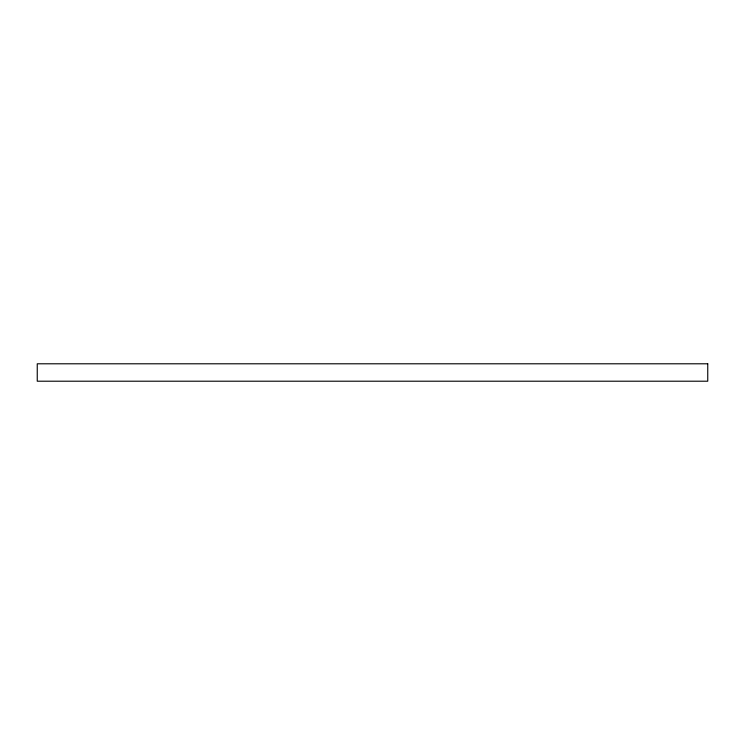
<?xml version="1.0" encoding="UTF-8"?>
<svg xmlns="http://www.w3.org/2000/svg" width="745" height="745" viewBox="0 0 745 745"><rect width="100%" height="100%" fill="white"/><g stroke="black" fill="none" stroke-linecap="round" stroke-linejoin="round"><path stroke-width="1.12" d="M707.75 363.793L37.25 363.793L37.25 381.207L707.75 381.207L707.75 363.793"/></g></svg>
